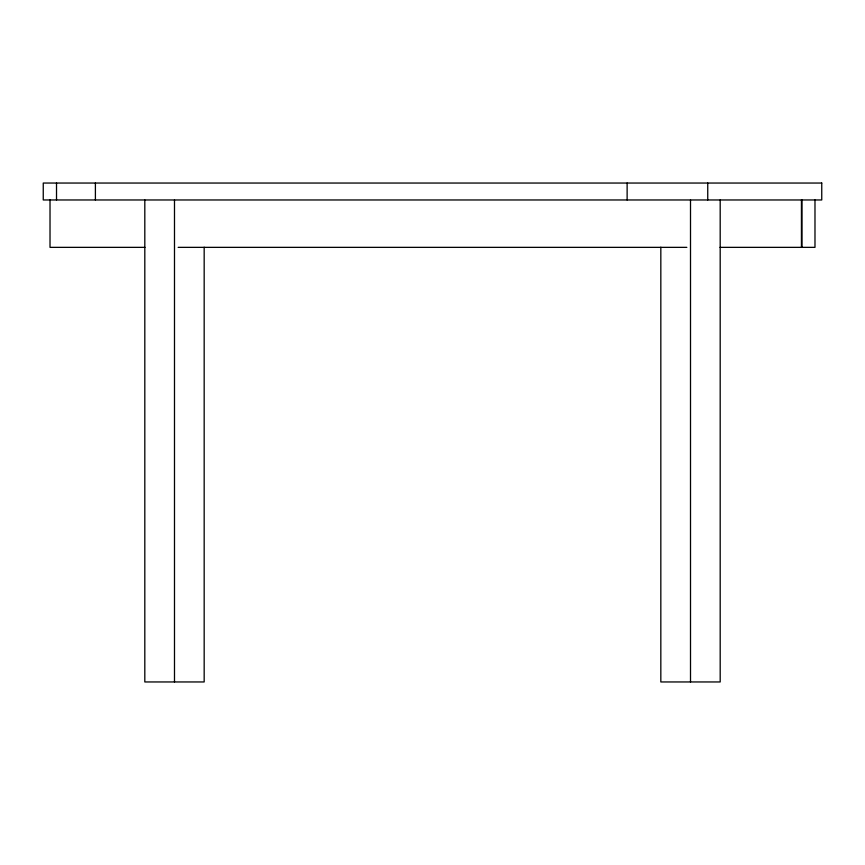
<?xml version="1.0" encoding="UTF-8"?>
<svg xmlns="http://www.w3.org/2000/svg" width="865" height="865" viewBox="0 0 865 865"><rect width="100%" height="100%" fill="white"/><g stroke="black" fill="none" stroke-linecap="round" stroke-linejoin="round"><path stroke-width="1.3" d="M144.963 247.358L50.019 247.358L50.019 199.966M178.158 247.358L686.842 247.358M720.037 247.358L814.981 247.358L814.981 199.966M801.952 199.966L801.952 247.358M801.444 199.966L801.444 247.358M720.188 199.966L720.188 681.955L660.828 681.955L660.828 247.217M707.743 183.045L707.743 199.966M690.508 199.966L690.508 681.955M627.125 183.045L627.125 199.966M204.172 247.217L204.172 681.955L144.812 681.955L144.812 199.966M174.492 199.966L174.492 681.955M95.399 183.045L95.399 199.966M56.517 183.045L56.517 199.966M821.75 183.045L43.25 183.045L43.25 199.966L821.75 199.966L821.75 183.045"/></g></svg>
